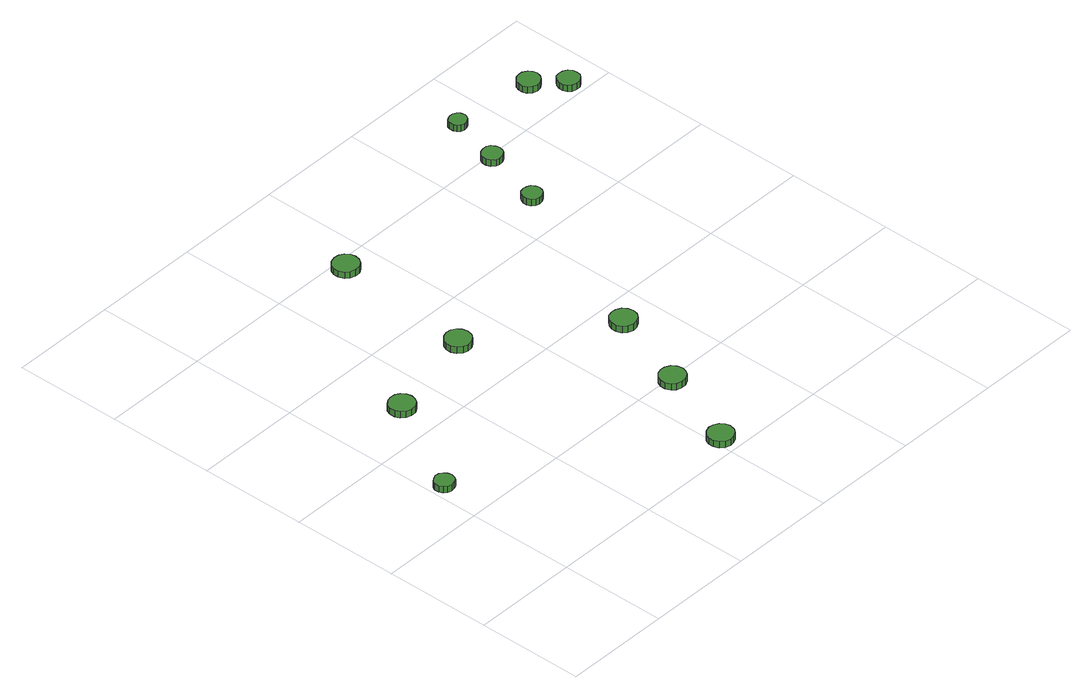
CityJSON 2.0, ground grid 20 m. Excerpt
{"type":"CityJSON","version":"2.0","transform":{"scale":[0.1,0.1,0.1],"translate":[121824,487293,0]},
"CityObjects":{
"tree1":{"type":"SolitaryVegetationObject","attributes":{"function":"something"},"geometry":[{"type":"MultiSurface","lod":"1","boundaries":[[[0,1,2,3,4,5,6,7,8,9,10,11,12,13,14]],[[15,16,17,18,19,20,21,22,23,24,25,26,27,28,29]],[[0,29,28,1]],[[1,28,27,2]],[[2,27,26,3]],[[3,26,25,4]],[[4,25,24,5]],[[5,24,23,6]],[[6,23,22,7]],[[7,22,21,8]],[[8,21,20,9]],[[9,20,19,10]],[[10,19,18,11]],[[11,18,17,12]],[[12,17,16,13]],[[13,16,15,14]],[[14,15,29,0]]]}]},
"tree2":{"type":"SolitaryVegetationObject","attributes":{"function":"something"},"geometry":[{"type":"MultiSurface","lod":"1","boundaries":[[[30,31,32,33,34,35,36,37,38,39,40,41,42,43,44]],[[45,46,47,48,49,50,51,52,53,54,55,56,57,58,59]],[[30,59,58,31]],[[31,58,57,32]],[[32,57,56,33]],[[33,56,55,34]],[[34,55,54,35]],[[35,54,53,36]],[[36,53,52,37]],[[37,52,51,38]],[[38,51,50,39]],[[39,50,49,40]],[[40,49,48,41]],[[41,48,47,42]],[[42,47,46,43]],[[43,46,45,44]],[[44,45,59,30]]]}]},
"tree3":{"type":"SolitaryVegetationObject","attributes":{"function":"something"},"geometry":[{"type":"MultiSurface","lod":"1","boundaries":[[[60,61,62,63,64,65,66,67,68,69,70,71,72,73,74]],[[75,76,77,78,79,80,81,82,83,84,85,86,87,88,89]],[[60,89,88,61]],[[61,88,87,62]],[[62,87,86,63]],[[63,86,85,64]],[[64,85,84,65]],[[65,84,83,66]],[[66,83,82,67]],[[67,82,81,68]],[[68,81,80,69]],[[69,80,79,70]],[[70,79,78,71]],[[71,78,77,72]],[[72,77,76,73]],[[73,76,75,74]],[[74,75,89,60]]]}]},
"tree4":{"type":"SolitaryVegetationObject","attributes":{"function":"something"},"geometry":[{"type":"MultiSurface","lod":"1","boundaries":[[[90,91,92,93,94,95,96,97,98,99,100,101,102,103,104]],[[105,106,107,108,109,110,111,112,113,114,115,116,117,118,119]],[[90,119,118,91]],[[91,118,117,92]],[[92,117,116,93]],[[93,116,115,94]],[[94,115,114,95]],[[95,114,113,96]],[[96,113,112,97]],[[97,112,111,98]],[[98,111,110,99]],[[99,110,109,100]],[[100,109,108,101]],[[101,108,107,102]],[[102,107,106,103]],[[103,106,105,104]],[[104,105,119,90]]]}]},
"tree5":{"type":"SolitaryVegetationObject","attributes":{"function":"something"},"geometry":[{"type":"MultiSurface","lod":"1","boundaries":[[[120,121,122,123,124,125,126,127,128,129,130,131,132,133,134]],[[135,136,137,138,139,140,141,142,143,144,145,146,147,148,149]],[[120,149,148,121]],[[121,148,147,122]],[[122,147,146,123]],[[123,146,145,124]],[[124,145,144,125]],[[125,144,143,126]],[[126,143,142,127]],[[127,142,141,128]],[[128,141,140,129]],[[129,140,139,130]],[[130,139,138,131]],[[131,138,137,132]],[[132,137,136,133]],[[133,136,135,134]],[[134,135,149,120]]]}]},
"tree6":{"type":"SolitaryVegetationObject","attributes":{"function":"something"},"geometry":[{"type":"MultiSurface","lod":"1","boundaries":[[[150,151,152,153,154,155,156,157,158,159,160,161,162,163,164]],[[165,166,167,168,169,170,171,172,173,174,175,176,177,178,179]],[[150,179,178,151]],[[151,178,177,152]],[[152,177,176,153]],[[153,176,175,154]],[[154,175,174,155]],[[155,174,173,156]],[[156,173,172,157]],[[157,172,171,158]],[[158,171,170,159]],[[159,170,169,160]],[[160,169,168,161]],[[161,168,167,162]],[[162,167,166,163]],[[163,166,165,164]],[[164,165,179,150]]]}]},
"tree7":{"type":"SolitaryVegetationObject","attributes":{"function":"something"},"geometry":[{"type":"MultiSurface","lod":"1","boundaries":[[[180,181,182,183,184,185,186,187,188,189,190,191,192,193,194]],[[195,196,197,198,199,200,201,202,203,204,205,206,207,208,209]],[[180,209,208,181]],[[181,208,207,182]],[[182,207,206,183]],[[183,206,205,184]],[[184,205,204,185]],[[185,204,203,186]],[[186,203,202,187]],[[187,202,201,188]],[[188,201,200,189]],[[189,200,199,190]],[[190,199,198,191]],[[191,198,197,192]],[[192,197,196,193]],[[193,196,195,194]],[[194,195,209,180]]]}]},
"tree8":{"type":"SolitaryVegetationObject","attributes":{"function":"something"},"geometry":[{"type":"MultiSurface","lod":"1","boundaries":[[[210,211,212,213,214,215,216,217,218,219,220,221,222,223,224]],[[225,226,227,228,229,230,231,232,233,234,235,236,237,238,239]],[[210,239,238,211]],[[211,238,237,212]],[[212,237,236,213]],[[213,236,235,214]],[[214,235,234,215]],[[215,234,233,216]],[[216,233,232,217]],[[217,232,231,218]],[[218,231,230,219]],[[219,230,229,220]],[[220,229,228,221]],[[221,228,227,222]],[[222,227,226,223]],[[223,226,225,224]],[[224,225,239,210]]]}]},
"tree9":{"type":"SolitaryVegetationObject","attributes":{"function":"something"},"geometry":[{"type":"MultiSurface","lod":"1","boundaries":[[[240,241,242,243,244,245,246,247,248,249,250,251,252,253,254]],[[255,256,257,258,259,260,261,262,263,264,265,266,267,268,269]],[[240,269,268,241]],[[241,268,267,242]],[[242,267,266,243]],[[243,266,265,244]],[[244,265,264,245]],[[245,264,263,246]],[[246,263,262,247]],[[247,262,261,248]],[[248,261,260,249]],[[249,260,259,250]],[[250,259,258,251]],[[251,258,257,252]],[[252,257,256,253]],[[253,256,255,254]],[[254,255,269,240]]]}]},
"tree10":{"type":"SolitaryVegetationObject","attributes":{"function":"something"},"geometry":[{"type":"MultiSurface","lod":"1","boundaries":[[[270,271,272,273,274,275,276,277,278,279,280,281,282,283,284]],[[285,286,287,288,289,290,291,292,293,294,295,296,297,298,299]],[[270,299,298,271]],[[271,298,297,272]],[[272,297,296,273]],[[273,296,295,274]],[[274,295,294,275]],[[275,294,293,276]],[[276,293,292,277]],[[277,292,291,278]],[[278,291,290,279]],[[279,290,289,280]],[[280,289,288,281]],[[281,288,287,282]],[[282,287,286,283]],[[283,286,285,284]],[[284,285,299,270]]]}]},
"tree11":{"type":"SolitaryVegetationObject","attributes":{"function":"something"},"geometry":[{"type":"MultiSurface","lod":"1","boundaries":[[[300,301,302,303,304,305,306,307,308,309,310,311,312,313,314]],[[315,316,317,318,319,320,321,322,323,324,325,326,327,328,329]],[[300,329,328,301]],[[301,328,327,302]],[[302,327,326,303]],[[303,326,325,304]],[[304,325,324,305]],[[305,324,323,306]],[[306,323,322,307]],[[307,322,321,308]],[[308,321,320,309]],[[309,320,319,310]],[[310,319,318,311]],[[311,318,317,312]],[[312,317,316,313]],[[313,316,315,314]],[[314,315,329,300]]]}]},
"tree12":{"type":"SolitaryVegetationObject","attributes":{"function":"something"},"geometry":[{"type":"MultiSurface","lod":"1","boundaries":[[[330,331,332,333,334,335,336,337,338,339,340,341,342,343,344]],[[345,346,347,348,349,350,351,352,353,354,355,356,357,358,359]],[[330,359,358,331]],[[331,358,357,332]],[[332,357,356,333]],[[333,356,355,334]],[[334,355,354,335]],[[335,354,353,336]],[[336,353,352,337]],[[337,352,351,338]],[[338,351,350,339]],[[339,350,349,340]],[[340,349,348,341]],[[341,348,347,342]],[[342,347,346,343]],[[343,346,345,344]],[[344,345,359,330]]]}]}
},
"vertices":[
[43,286,19],[41,293,19],[37,299,19],[31,303,19],[23,304,19],[16,301,19],[10,296,19],[7,290,19],[7,282,19],[10,275,19],[16,270,19],[23,268,19],[31,269,19],[37,272,19],[41,278,19],[41,278,6],[37,272,6],[31,269,6],[23,268,6],[16,270,6],[10,275,6],[7,282,6],[7,290,6],[10,296,6],[16,301,6],[23,304,6],[31,303,6],[37,299,6],[41,293,6],[43,286,6],
[150,468,21],[148,477,21],[142,485,21],[134,490,21],[124,491,21],[114,488,21],[107,482,21],[103,473,21],[103,463,21],[107,454,21],[114,447,21],[124,444,21],[134,445,21],[142,450,21],[148,458,21],[148,458,8],[142,450,8],[134,445,8],[124,444,8],[114,447,8],[107,454,8],[103,463,8],[103,473,8],[107,482,8],[114,488,8],[124,491,8],[134,490,8],[142,485,8],[148,477,8],[150,468,8],
[436,33,20],[434,42,20],[428,50,20],[419,55,20],[410,56,20],[400,53,20],[393,47,20],[389,38,20],[389,28,20],[393,19,20],[400,12,20],[410,9,20],[419,10,20],[428,15,20],[434,23,20],[434,23,7],[428,15,7],[419,10,7],[410,9,7],[400,12,7],[393,19,7],[389,28,7],[389,38,7],[393,47,7],[400,53,7],[410,56,7],[419,55,7],[428,50,7],[434,42,7],[436,33,7],
[336,512,20],[334,522,20],[328,530,20],[320,535,20],[310,536,20],[301,533,20],[293,526,20],[289,517,20],[289,507,20],[293,498,20],[301,491,20],[310,488,20],[320,489,20],[328,494,20],[334,502,20],[334,502,7],[328,494,7],[320,489,7],[310,488,7],[301,491,7],[293,498,7],[289,507,7],[289,517,7],[293,526,7],[301,533,7],[310,536,7],[320,535,7],[328,530,7],[334,522,7],[336,512,7],
[495,189,21],[493,199,21],[487,207,21],[478,212,21],[469,213,21],[459,210,21],[452,203,21],[448,194,21],[448,184,21],[452,175,21],[459,169,21],[469,166,21],[478,167,21],[487,172,21],[493,180,21],[493,180,8],[487,172,8],[478,167,8],[469,166,8],[459,169,8],[452,175,8],[448,184,8],[448,194,8],[452,203,8],[459,210,8],[469,213,8],[478,212,8],[487,207,8],[493,199,8],[495,189,8],
[359,776,21],[357,785,21],[351,793,21],[343,798,21],[333,799,21],[323,796,21],[316,790,21],[312,781,21],[312,771,21],[316,761,21],[323,755,21],[333,752,21],[343,753,21],[351,758,21],[357,766,21],[357,766,8],[351,758,8],[343,753,8],[333,752,8],[323,755,8],[316,761,8],[312,771,8],[312,781,8],[316,790,8],[323,796,8],[333,799,8],[343,798,8],[351,793,8],[357,785,8],[359,776,8],
[554,348,20],[552,358,20],[546,366,20],[537,371,20],[528,372,20],[518,369,20],[511,362,20],[507,353,20],[507,343,20],[511,334,20],[518,328,20],[528,324,20],[537,326,20],[546,330,20],[552,338,20],[552,338,7],[546,330,7],[537,326,7],[528,324,7],[518,328,7],[511,334,7],[507,343,7],[507,353,7],[511,362,7],[518,369,7],[528,372,7],[537,371,7],[546,366,7],[552,358,7],[554,348,7],
[691,673,20],[689,680,20],[685,687,20],[678,690,20],[671,691,20],[663,689,20],[658,684,20],[655,677,20],[655,669,20],[658,662,20],[663,657,20],[671,655,20],[678,656,20],[685,660,20],[689,666,20],[689,666,7],[685,660,7],[678,656,7],[671,655,7],[663,657,7],[658,662,7],[655,669,7],[655,677,7],[658,684,7],[663,689,7],[671,691,7],[678,690,7],[685,687,7],[689,680,7],[691,673,7],
[725,790,20],[723,797,20],[719,804,20],[712,808,20],[704,808,20],[697,806,20],[691,801,20],[688,794,20],[688,786,20],[691,779,20],[697,773,20],[704,771,20],[712,772,20],[719,776,20],[723,782,20],[723,782,7],[719,776,7],[712,772,7],[704,771,7],[697,773,7],[691,779,7],[688,786,7],[688,794,7],[691,801,7],[697,806,7],[704,808,7],[712,808,7],[719,804,7],[723,797,7],[725,790,7],
[749,887,22],[747,894,22],[743,899,22],[737,903,22],[731,903,22],[724,901,22],[719,897,22],[717,891,22],[717,884,22],[719,878,22],[724,874,22],[731,871,22],[737,872,22],[743,876,22],[747,881,22],[747,881,9],[743,876,9],[737,872,9],[731,871,9],[724,874,9],[719,878,9],[717,884,9],[717,891,9],[719,897,9],[724,901,9],[731,903,9],[737,903,9],[743,899,9],[747,894,9],[749,887,9],
[908,872,21],[906,880,21],[901,887,21],[893,892,21],[885,892,21],[877,890,21],[870,884,21],[867,876,21],[867,868,21],[870,860,21],[877,854,21],[885,851,21],[893,852,21],[901,857,21],[906,864,21],[906,864,8],[901,857,8],[893,852,8],[885,851,8],[877,854,8],[870,860,8],[867,868,8],[867,876,8],[870,884,8],[877,890,8],[885,892,8],[893,892,8],[901,887,8],[906,880,8],[908,872,8],
[956,829,17],[955,837,17],[950,844,17],[943,848,17],[934,849,17],[926,847,17],[920,841,17],[917,833,17],[917,825,17],[920,818,17],[926,812,17],[934,810,17],[943,810,17],[950,815,17],[955,821,17],[955,821,4],[950,815,4],[943,810,4],[934,810,4],[926,812,4],[920,818,4],[917,825,4],[917,833,4],[920,841,4],[926,847,4],[934,849,4],[943,848,4],[950,844,4],[955,837,4],[956,829,4]
]}
